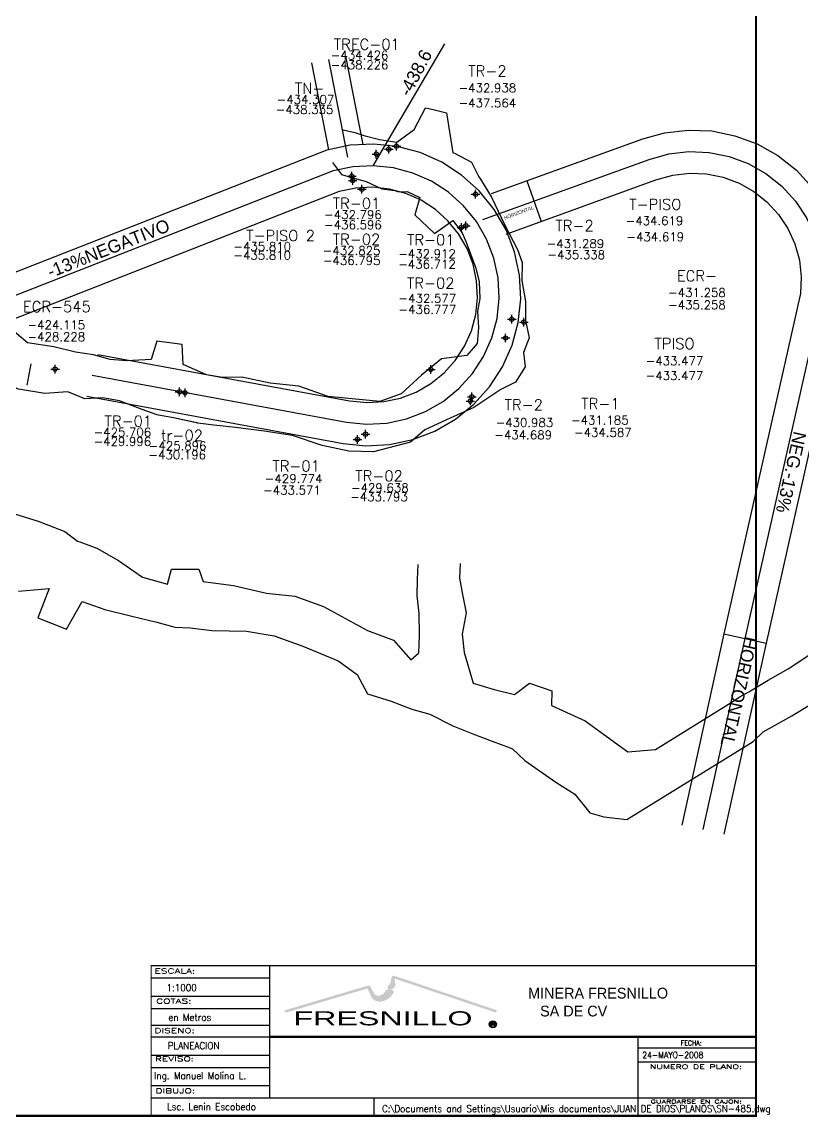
# Model space of a CAD drawing. Extents: x 3 to 13121, y 0 to 10378.
# Drawn here: x 10415.8 to 10506.3, y 9916.8 to 10043.9 of the extents above; entities that cross this region are included whole.
import ezdxf
from ezdxf.enums import TextEntityAlignment as Align

# ---------------------------------------------------------------- set-up
doc = ezdxf.new("R2010")
doc.units = 0
doc.header["$MEASUREMENT"] = 0
doc.header["$PDMODE"] = 34
doc.header["$PDSIZE"] = 0.5
for name, color, linetype in [('abajo', 7, 'Continuous'), ('arriba', 7, 'Continuous'), ('F-485-7495-EW-SCR', 4, 'Continuous'), ('Layer 1', 7, 'Continuous'), ('MARGEN', 7, 'Continuous'), ('MTEXT', 7, 'Continuous'), ('PE', 1, 'Continuous'), ('R-420-8477-SE-FIC', 170, 'Continuous'), ('R-420-8477-SE-PROY', 7, 'Continuous'), ('R-420-8477-SE-SCR', 170, 'Continuous'), ('TXT_M', 7, 'Continuous')]:
    doc.layers.add(name, color=color, linetype=linetype)
doc.styles.add('CBF', font='')
doc.styles.add('ROMAND', font='romand', dxfattribs={"width": 0.7})
doc.styles.add('ROMANS', font='romans.shx', dxfattribs={"width": 1.65})
doc.styles.get('CBF').set_extended_font_data('Institucional')

# ---------------------------------------------------------------- blocks, each defined once
blk = doc.blocks.new('mar1a')
at = {"layer": 'PE', "linetype": 'Continuous', "lineweight": 0}
h = blk.add_hatch(color=1, dxfattribs=at)
edge = h.paths.add_edge_path()
edge.add_spline(control_points=[(0.79474, 0.06051), (0.79474, 0.06051), (0.83055, 0.07442), (0.83055, 0.07442), (0.83055, 0.07442), (0.83122, 0.07468), (0.83171, 0.0745), (0.83193, 0.07363), (0.83193, 0.07363), (0.83241, 0.07245), (0.83289, 0.07126), (0.83337, 0.07007), (0.83337, 0.07007), (0.83466, 0.06766), (0.83719, 0.06857), (0.83848, 0.07158), (0.83848, 0.07158), (0.83876, 0.07222), (0.8394, 0.0725), (0.84005, 0.07248), (0.84005, 0.07248), (0.83932, 0.07259), (0.83886, 0.07315), (0.83961, 0.07439), (0.83961, 0.07439), (0.84116, 0.07609), (0.84044, 0.07792), (0.84126, 0.07975), (0.84126, 0.07975), (0.84126, 0.07975), (0.84126, 0.07975), (0.84126, 0.07975), (0.84126, 0.07975), (0.84142, 0.0801), (0.84185, 0.08027), (0.8422, 0.08011), (0.8422, 0.08011), (0.8422, 0.08011), (0.88654, 0.06061), (0.88654, 0.06061), (0.88654, 0.06061), (0.8869, 0.06045), (0.88707, 0.06003), (0.88691, 0.05968), (0.88691, 0.05968), (0.88691, 0.05968), (0.88691, 0.05968), (0.88691, 0.05968), (0.88691, 0.05968), (0.88675, 0.05933), (0.88633, 0.05916), (0.88597, 0.05932), (0.88597, 0.05932), (0.88597, 0.05932), (0.8426, 0.07841), (0.8426, 0.07841), (0.8426, 0.07841), (0.8426, 0.07841), (0.84239, 0.0785), (0.84239, 0.0785), (0.84239, 0.0785), (0.84198, 0.07681), (0.84348, 0.07544), (0.84227, 0.07349), (0.84227, 0.07349), (0.84204, 0.07287), (0.8411, 0.07246), (0.84032, 0.07247), (0.84032, 0.07247), (0.84142, 0.07232), (0.84245, 0.07139), (0.84176, 0.07007), (0.84176, 0.07007), (0.83923, 0.06435), (0.83323, 0.06374), (0.83204, 0.06857), (0.83204, 0.06857), (0.83157, 0.06986), (0.83102, 0.07154), (0.83055, 0.07286), (0.83055, 0.07286), (0.83055, 0.07286), (0.79527, 0.0592), (0.79527, 0.0592), (0.79527, 0.0592), (0.79491, 0.05906), (0.79449, 0.05924), (0.79434, 0.0596), (0.79434, 0.0596), (0.79434, 0.0596), (0.79434, 0.0596), (0.79434, 0.0596), (0.79434, 0.0596), (0.79419, 0.05995), (0.79437, 0.06037), (0.79474, 0.06051)], knot_values=[0, 0, 0, 0, 0.041667, 0.041667, 0.041667, 0.041667, 0.083333, 0.083333, 0.083333, 0.083333, 0.125, 0.125, 0.125, 0.125, 0.166667, 0.166667, 0.166667, 0.166667, 0.208333, 0.208333, 0.208333, 0.208333, 0.25, 0.25, 0.25, 0.25, 0.291667, 0.291667, 0.291667, 0.291667, 0.333333, 0.333333, 0.333333, 0.333333, 0.375, 0.375, 0.375, 0.375, 0.416667, 0.416667, 0.416667, 0.416667, 0.458333, 0.458333, 0.458333, 0.458333, 0.5, 0.5, 0.5, 0.5, 0.541667, 0.541667, 0.541667, 0.541667, 0.583333, 0.583333, 0.583333, 0.583333, 0.625, 0.625, 0.625, 0.625, 0.666667, 0.666667, 0.666667, 0.666667, 0.708333, 0.708333, 0.708333, 0.708333, 0.75, 0.75, 0.75, 0.75, 0.791667, 0.791667, 0.791667, 0.791667, 0.833333, 0.833333, 0.833333, 0.833333, 0.875, 0.875, 0.875, 0.875, 0.916667, 0.916667, 0.916667, 0.916667, 0.958333, 0.958333, 0.958333, 0.958333, 1, 1, 1, 1], degree=3, periodic=0)
at = {"layer": 'Layer 1'}
for points, knots in [([(0.88518, 0.05417), (0.88616, 0.05417), (0.88696, 0.05337), (0.88696, 0.05239), (0.88696, 0.05239), (0.88696, 0.05141), (0.88616, 0.05062), (0.88518, 0.05062), (0.88518, 0.05062), (0.8842, 0.05062), (0.8834, 0.05141), (0.8834, 0.05239), (0.8834, 0.05239), (0.8834, 0.05337), (0.8842, 0.05417), (0.88518, 0.05417)], [0, 0, 0, 0, 0.25, 0.25, 0.25, 0.25, 0.5, 0.5, 0.5, 0.5, 0.75, 0.75, 0.75, 0.75, 1, 1, 1, 1]), ([(0.88518, 0.05389), (0.88601, 0.05389), (0.88668, 0.05322), (0.88668, 0.05239), (0.88668, 0.05239), (0.88668, 0.05157), (0.88601, 0.0509), (0.88518, 0.0509), (0.88518, 0.0509), (0.88436, 0.0509), (0.88369, 0.05157), (0.88369, 0.05239), (0.88369, 0.05239), (0.88369, 0.05322), (0.88436, 0.05389), (0.88518, 0.05389)], [0, 0, 0, 0, 0.25, 0.25, 0.25, 0.25, 0.5, 0.5, 0.5, 0.5, 0.75, 0.75, 0.75, 0.75, 1, 1, 1, 1]), ([(0.88567, 0.05237), (0.8858, 0.0524), (0.88591, 0.05246), (0.88598, 0.05253), (0.88598, 0.05253), (0.88607, 0.05263), (0.88612, 0.05275), (0.88612, 0.0529), (0.88612, 0.0529), (0.88612, 0.05301), (0.88609, 0.05311), (0.88603, 0.0532), (0.88603, 0.0532), (0.88598, 0.05329), (0.8859, 0.05336), (0.88581, 0.05339), (0.88581, 0.05339), (0.88571, 0.05343), (0.88558, 0.05345), (0.8854, 0.05345), (0.8854, 0.05345), (0.8854, 0.05345), (0.8845, 0.05345), (0.8845, 0.05345), (0.8845, 0.05345), (0.8845, 0.05345), (0.8845, 0.05143), (0.8845, 0.05143), (0.8845, 0.05143), (0.8845, 0.05143), (0.88477, 0.05143), (0.88477, 0.05143), (0.88477, 0.05143), (0.88477, 0.05143), (0.88477, 0.05232), (0.88477, 0.05232), (0.88477, 0.05232), (0.88477, 0.05232), (0.88536, 0.05232), (0.88536, 0.05232), (0.88536, 0.05232), (0.88536, 0.05232), (0.88595, 0.05143), (0.88595, 0.05143), (0.88595, 0.05143), (0.88595, 0.05143), (0.88628, 0.05143), (0.88628, 0.05143), (0.88628, 0.05143), (0.88628, 0.05143), (0.88567, 0.05237), (0.88567, 0.05237)], [0, 0, 0, 0, 0.076923, 0.076923, 0.076923, 0.076923, 0.153846, 0.153846, 0.153846, 0.153846, 0.230769, 0.230769, 0.230769, 0.230769, 0.307692, 0.307692, 0.307692, 0.307692, 0.384615, 0.384615, 0.384615, 0.384615, 0.461538, 0.461538, 0.461538, 0.461538, 0.538462, 0.538462, 0.538462, 0.538462, 0.615385, 0.615385, 0.615385, 0.615385, 0.692308, 0.692308, 0.692308, 0.692308, 0.769231, 0.769231, 0.769231, 0.769231, 0.846154, 0.846154, 0.846154, 0.846154, 0.923077, 0.923077, 0.923077, 0.923077, 1, 1, 1, 1]), ([(0.88477, 0.05256), (0.88477, 0.05256), (0.88534, 0.05256), (0.88534, 0.05256), (0.88534, 0.05256), (0.88547, 0.05256), (0.88556, 0.05257), (0.88563, 0.05259), (0.88563, 0.05259), (0.8857, 0.05262), (0.88575, 0.05266), (0.88579, 0.05272), (0.88579, 0.05272), (0.88582, 0.05277), (0.88584, 0.05283), (0.88584, 0.0529), (0.88584, 0.0529), (0.88584, 0.05299), (0.88581, 0.05307), (0.88574, 0.05313), (0.88574, 0.05313), (0.88567, 0.0532), (0.88556, 0.05323), (0.88541, 0.05323), (0.88541, 0.05323), (0.88541, 0.05323), (0.88477, 0.05323), (0.88477, 0.05323), (0.88477, 0.05323), (0.88477, 0.05323), (0.88477, 0.05256), (0.88477, 0.05256)], [0, 0, 0, 0, 0.125, 0.125, 0.125, 0.125, 0.25, 0.25, 0.25, 0.25, 0.375, 0.375, 0.375, 0.375, 0.5, 0.5, 0.5, 0.5, 0.625, 0.625, 0.625, 0.625, 0.75, 0.75, 0.75, 0.75, 0.875, 0.875, 0.875, 0.875, 1, 1, 1, 1])]:
    blk.add_open_spline(points, degree=3, knots=knots, dxfattribs=at)
at = {"layer": 'MARGEN', "const_width": 0.001}
blk.add_lwpolyline([(0.04934, 0.9722), (1, 0.9722), (1, 0), (0.04934, 0)], close=True, dxfattribs=at)
at = {"layer": 'MARGEN'}
for points in [[(0.7362, 0.07888), (0.78772, 0.07888)], [(0.7362, 0.06851), (0.78772, 0.06851)], [(0.7362, 0.06147), (0.78772, 0.06147)], [(0.7362, 0.05184), (0.78772, 0.05184)], [(0.7362, 0.04518), (0.78772, 0.04518)], [(0.94848, 0.03887), (0.99944, 0.03887)], [(0.7362, 0.03481), (0.78772, 0.03481)], [(0.94848, 0.03097), (0.99944, 0.03097)], [(0.7362, 0.02777), (0.78772, 0.02777)], [(0.7362, 0.0174), (0.78772, 0.0174)], [(0.7362, 0.01037), (0.94848, 0.01037)], [(0.94848, 0.01037), (0.99944, 0.01037)]]:
    blk.add_lwpolyline(points, dxfattribs=at)
at = {"layer": 'TXT_M'}
for points, const_width in [([(1, 0.08591), (0.7362, 0.08591), (0.7362, 0)], 0.0005), ([(1, 0.04518), (0.78772, 0.04518)], 0.001)]:
    blk.add_lwpolyline(points, dxfattribs=dict(at, const_width=const_width))
for points in [[(0.78772, 0.08591), (0.78772, 0.01037)], [(0.94848, 0.04518), (0.94848, 0)], [(0.83334, 0.01037), (0.83334, 0)]]:
    blk.add_lwpolyline(points, dxfattribs=at)
at = {"layer": 'MARGEN', "style": 'ROMAND', "width": 0.7, "flags": 4}
for tag, height, p in [('TITULO', 0.0065, (0.86745, 0.03284)), ('TITULO', 0.0065, (0.86745, 0.02393)), ('TITULO', 0.0065, (0.86745, 0.01497)), ('NUMERO', 0.01115, (0.97431, 0.01271)), ('CAJON', 0.00446, (0.97523, 0.0016))]:
    blk.add_attdef(tag, text='', height=height, dxfattribs=at).set_placement(p, align=Align.CENTER)
at = {"layer": 'MTEXT', "style": 'ROMAND', "width": 0.7, "flags": 4}
for tag, p, height in [('ESCALA', (0.74285, 0.07125), 0.004), ('DISENO', (0.74342, 0.03808), 0.004), ('FECHA', (0.95039, 0.03309), 0.0035), ('REVISO', (0.73747, 0.02104), 0.004), ('ARCHIVO', (0.83686, 0.00225), 0.004)]:
    blk.add_attdef(tag, p, '', height=height, dxfattribs=at)
at = {"layer": 'MTEXT', "style": 'ROMAND', "width": 0.7}
for tag, p in [('COTAS', (0.74365, 0.05435)), ('NOMBRE', (0.74311, 0.0033))]:
    blk.add_attdef(tag, p, '', height=0.004, dxfattribs=at)
at = {"layer": 'TXT_M'}
for s, height, style, width, p in [('ESCALA:', 0.0028, 'ROMANS', 1.2, (0.7377, 0.08144)), ('COTAS:', 0.0028, 'ROMANS', 1.2, (0.73836, 0.06422)), ('FRESNILLO ', 0.00805, 'CBF', 1.305595, (0.79824, 0.05178)), ('DISENO:', 0.0028, 'ROMANS', 1.2, (0.7377, 0.04737)), ('REVISO:', 0.0028, 'ROMANS', 1.2, (0.73785, 0.03123)), ('DIBUJO:', 0.0028, 'ROMANS', 1.2, (0.73807, 0.01293))]:
    blk.add_text(s, height=height, dxfattribs=dict(at, style=style, width=width)).set_placement(p)
for s, height, style, width, p in [('FECHA:', 0.0028, 'ROMAND', 0.7, (0.97175, 0.04026)), ('NUMERO DE PLANO:', 0.0025, 'ROMANS', 1.2, (0.97379, 0.02684)), ('GUARDARSE EN CAJON:', 0.002125, 'ROMANS', 1.2, (0.97391, 0.00714))]:
    blk.add_text(s, height=height, dxfattribs=dict(at, style=style, width=width)).set_placement(p, align=Align.CENTER)
at = {"layer": 'TXT_M', "insert": (0.9006, 0.07327), "char_height": 0.00615, "width": 0.1217129, "attachment_point": 1, "style": 'CBF'}
blk.add_mtext('MINERA FRESNILLO\\P   SA DE CV', dxfattribs=at)
blk = doc.blocks.new('F2')
blk.add_point((0, 0))
at = {"style": 'ROMAND'}
for tag, height, p in [('NOMBRE', 1.25, (0.2, 6.62)), ('CIELO', 1, (0.14, 4.62)), ('PISO', 1, (0.14, 3.25))]:
    blk.add_attdef(tag, text='', height=height, dxfattribs=at).set_placement(p, align=Align.CENTER)
at = {"style": 'ROMANS', "flags": 1}
for tag, p in [('MINA', (-0.07, -3.26)), ('LOCALIZACION', (-0.07, -4.93)), ('ESTRUCTURA', (-0.07, -6.62)), ('NIVEL', (-0.07, -8.29)), ('OBRA', (-0.07, -10.12)), ('FECHA', (-0.07, -11.79)), ('ATRAS', (-0.07, -13.48)), ('TOPOGRAFO', (2.67, -15.3))]:
    blk.add_attdef(tag, text='', height=1.25, dxfattribs=at).set_placement(p, align=Align.CENTER)

msp = doc.modelspace()

# ---------------------------------------------------------------- linework, layer by layer
at = {"color": 1, "linetype": 'Continuous'}
for points, elevation in [([(10456.57824, 10027.16821), (10464.90292, 10041.31223)], -399.5838), ([(10469.30815, 10020.91403), (10488.61, 10027.9), (10490.88, 10028.53), (10493.21, 10028.8), (10495.57, 10028.71), (10497.87, 10028.24), (10500.08, 10027.42), (10502.13, 10026.27), (10503.98, 10024.8), (10505.57, 10023.07), (10506.87, 10021.11), (10507.85, 10018.97), (10508.49, 10016.71), (10508.76, 10014.37), (10508.66, 10012.02), (10507.14046, 10005.27046), (10499.72, 9972.31), (10494.84, 9950.131)], -433.5718)]:
    msp.add_lwpolyline(points, dxfattribs=dict(at, elevation=elevation))
at = {"color": 3, "linetype": 'Continuous'}
for points in [[(10451.44701, 10029.01179), (10449.47561, 10039.12059)], [(10455.4054, 10029.61158), (10453.40165, 10039.88624)], [(10470.29069, 10023.92835), (10487.8492, 10030.28335), (10490.39894, 10030.99098), (10493.11318, 10031.30551), (10495.8699, 10031.20038), (10498.55916, 10030.65084), (10501.13278, 10029.69592), (10503.52815, 10028.35217), (10505.68836, 10026.63568), (10507.54427, 10024.61636), (10509.06153, 10022.32879), (10510.20303, 10019.83613), (10510.95039, 10017.19702), (10511.26612, 10014.4607), (10511.14821, 10011.68968), (10509.57942, 10004.72138), (10502.16029, 9971.76684), (10497.2816, 9949.59378)], [(10471.99232, 10019.22681), (10489.3708, 10025.51665), (10491.36106, 10026.06902), (10493.30682, 10026.29449), (10495.2701, 10026.21962), (10497.18084, 10025.82916), (10499.02722, 10025.14408), (10500.73185, 10024.18783), (10502.27164, 10022.96432), (10503.59573, 10021.52364), (10504.67847, 10019.89121), (10505.49697, 10018.10387), (10506.02961, 10016.22298), (10506.25388, 10014.2793), (10506.17179, 10012.35032), (10504.70151, 10005.81955), (10497.27971, 9972.85316), (10492.3984, 9950.66822)]]:
    msp.add_lwpolyline(points, dxfattribs=at)
at = {"color": 1, "linetype": 'Continuous'}
msp.add_lwpolyline([(10453.65314, 10028.14802), (10451.43863, 10039.50342)], dxfattribs=at)
at = {"color": 3, "linetype": 'Continuous'}
for points, elevation in [([(10476.11103, 10020.65866), (10474.44942, 10025.37454)], -433.5718), ([(10497.27971, 9972.85316), (10502.16029, 9971.76684)], -448.6838)]:
    msp.add_lwpolyline(points, dxfattribs=dict(at, elevation=elevation))
at = {"color": 5, "linetype": 'Continuous', "elevation": -428.06744}
msp.add_lwpolyline([(10416.86401, 10004.16018), (10416.41174, 10001.70143)], dxfattribs=at)
at = {"layer": 'abajo', "color": 5, "linetype": 'Continuous'}
msp.add_polyline3d([(10440.5963, 9996.77539, -431.29842), (10438.09354, 9997.07178, -430.85809), (10436.22734, 9997.30914, -430.47356), (10436.13006, 9997.32681, -430.45858), (10433.42408, 9997.92, -430.13928), (10431.67304, 9998.23809, -429.66973), (10431.3812, 9998.29111, -429.6248), (10429.78105, 9998.88669, -429.37023)], dxfattribs=at)
at = {"layer": 'arriba', "color": 5, "linetype": 'Continuous'}
msp.add_polyline3d([(10440.5963, 9996.77539, -426.29842), (10438.09354, 9997.07178, -426.15809), (10436.22734, 9997.30914, -426.07356), (10436.22734, 9997.30914, -426.07356), (10433.42408, 9997.92, -425.53928), (10431.67304, 9998.23809, -425.36973), (10431.3812, 9998.29111, -425.3248), (10429.78105, 9998.88669, -425.17023)], dxfattribs=at)
at = {"layer": 'F-485-7495-EW-SCR', "color": 4, "linetype": 'Continuous'}
for points, elevation in [([(10489.32515, 9959.41463), (10497.79752, 9964.67686)], -419.61928), ([(10489.32515, 9959.41463), (10497.79752, 9964.67686)], -424.11928), ([(10486.00624, 9951.30752), (10500.67314, 9960.34433)], -424.11928), ([(10486.00635, 9951.30749), (10500.67314, 9960.34433)], -419.61928)]:
    msp.add_lwpolyline(points, dxfattribs=dict(at, elevation=elevation))
for points in [[(10411.51445, 9985.2507, -419.8401), (10414.95129, 9986.78629, -419.84741), (10417.71855, 9985.91322, -420.05472), (10420.81762, 9984.74033, -420.26304), (10422.26802, 9983.61058, -420.16733), (10422.55706, 9983.53023, -420.16808), (10424.52676, 9982.77508, -420.57338), (10427.03696, 9981.35072, -420.88044), (10429.82542, 9979.43383, -420.9885), (10432.7158, 9978.63032, -420.89607), (10433.17703, 9980.35297, -420.30086), (10436.35159, 9980.33987, -420.30161), (10436.84827, 9978.93461, -420.6059), (10436.84827, 9978.93461, -420.6059)], [(10411.51445, 9985.2507, -424.9401), (10414.95129, 9986.78629, -424.84741), (10417.71855, 9985.91322, -424.85472), (10420.81762, 9984.74033, -424.96304), (10422.26802, 9983.61058, -424.96733), (10422.55706, 9983.53023, -424.96808), (10424.52676, 9982.77508, -424.97338), (10427.03696, 9981.35072, -425.08044), (10429.82542, 9979.43383, -425.1885), (10432.7158, 9978.63032, -425.19607), (10433.17671, 9980.353, -425.00086), (10436.35233, 9980.34026, -425.00161), (10436.84827, 9978.93461, -425.0059), (10436.84827, 9978.93461, -425.0059)], [(10461.76374, 9980.9114, -422.94393), (10461.69273, 9979.20994, -422.74678), (10461.62513, 9977.30852, -422.94997), (10461.8609, 9975.21223, -423.15349), (10461.90351, 9972.7126, -423.35768), (10461.83932, 9970.6112, -423.2612)], [(10461.76374, 9980.9114, -426.84393), (10461.69273, 9979.20994, -426.84678), (10461.62513, 9977.30852, -427.54997), (10461.8609, 9975.21223, -427.55349), (10461.90351, 9972.7126, -427.65768), (10461.83932, 9970.6112, -427.6612)], [(10466.66303, 9980.99492, -422.94393), (10466.59202, 9979.29346, -422.74678), (10466.92436, 9977.39886, -422.94997), (10467.3601, 9975.30598, -423.15349), (10466.90278, 9972.79783, -423.35768), (10467.13855, 9970.70154, -423.2612), (10468.18865, 9967.11798, -420.1928)], [(10466.66303, 9980.99492, -426.84393), (10466.59202, 9979.29346, -426.84678), (10466.92436, 9977.39886, -427.54997), (10467.3601, 9975.30598, -427.55349), (10466.90278, 9972.79783, -427.65768), (10467.13855, 9970.70154, -427.6612), (10468.18865, 9967.11798, -424.4928)], [(10415.43443, 9977.79789, -421.07086), (10418.96955, 9978.09242, -420.26304), (10417.67402, 9974.6999, -420.16733), (10421.00882, 9973.39804, -420.16808), (10422.8126, 9976.60891, -420.57338), (10425.45673, 9975.66628, -420.88044), (10428.56659, 9974.90555, -420.9885), (10431.48376, 9974.19839, -420.89607), (10433.31433, 9973.6895, -420.30086), (10433.60337, 9973.60915, -420.30161), (10435.34839, 9973.53921, -420.6059), (10437.86418, 9973.25501, -421.0122)], [(10415.43443, 9977.79789, -425.17086), (10418.96955, 9978.09242, -424.96304), (10417.67402, 9974.6999, -424.96733), (10421.00882, 9973.39804, -424.96808), (10422.8126, 9976.60891, -424.97338), (10425.45673, 9975.66628, -425.08044), (10428.56659, 9974.90555, -425.1885), (10431.48376, 9974.19839, -425.19607), (10433.31433, 9973.6895, -425.00086), (10433.60337, 9973.60915, -425.00161), (10435.34839, 9973.53921, -425.0059), (10437.86418, 9973.25501, -425.2122)], [(10436.84827, 9978.93461, -420.6059), (10436.84827, 9978.93461, -420.6059), (10440.35758, 9978.45534, -423.02736), (10444.18829, 9977.58056, -423.04688), (10447.49139, 9977.20739, -422.86282), (10450.82456, 9976.02856, -423.1808), (10455.92446, 9973.22549, -420.6589), (10455.92446, 9973.22549, -420.6589)], [(10436.84827, 9978.93461, -425.0059), (10436.84827, 9978.93461, -425.0059), (10440.35758, 9978.45534, -427.32736), (10444.18829, 9977.58056, -427.34688), (10447.49139, 9977.20739, -427.36282), (10450.82456, 9976.02856, -427.2808), (10455.92446, 9973.22549, -424.0589), (10455.92446, 9973.22549, -424.0589)], [(10437.86418, 9973.25501, -421.0122), (10437.86418, 9973.25501, -421.0122), (10437.86418, 9973.25501, -421.0122), (10441.87125, 9973.14984, -423.04688), (10445.08167, 9972.59944, -422.86282), (10448.41484, 9971.4206, -423.1808), (10452.49919, 9969.73609, -423.30341), (10454.70639, 9968.13045, -422.91729)], [(10437.86418, 9973.25501, -425.2122), (10437.86418, 9973.25501, -425.2122), (10437.86418, 9973.25501, -425.2122), (10441.87125, 9973.14984, -427.34688), (10445.08167, 9972.59944, -427.36282), (10448.41484, 9971.4206, -427.2808), (10452.49919, 9969.73609, -427.30341), (10454.70639, 9968.13045, -427.31729)], [(10455.92446, 9973.22549, -420.6589), (10458.92107, 9972.12016, -420.48998), (10460.94413, 9969.81824, -420.51754), (10461.83932, 9970.6112, -423.2612)], [(10455.92446, 9973.22549, -424.0589), (10458.92107, 9972.12016, -424.48998), (10460.94413, 9969.81824, -424.41754), (10461.83932, 9970.6112, -427.6612)], [(10497.79752, 9964.67686, -419.61928), (10499.12558, 9965.55833, -420.40487), (10500.17693, 9966.13611, -420.30896), (10502.39033, 9967.48518, -420.8345), (10504.74203, 9968.80603, -421.06871), (10507.48116, 9970.62406, -420.45497), (10509.58385, 9971.77963, -420.26316), (10511.99096, 9973.3773, -420.71472)], [(10497.79752, 9964.67686, -424.11928), (10499.12558, 9965.55833, -425.50487), (10500.17693, 9966.13611, -424.50896), (10502.39033, 9967.48518, -424.0345), (10504.74203, 9968.80603, -424.26871), (10507.48116, 9970.62406, -424.65497), (10509.58385, 9971.77963, -424.56316), (10511.99096, 9973.3773, -424.91472)], [(10454.70639, 9968.13045, -422.91729), (10455.93569, 9965.89942, -420.48998), (10458.65102, 9965.03999, -420.51754), (10461.08149, 9964.09543, -420.04296), (10463.14773, 9963.54751, -420.46348), (10465.809, 9962.15942, -420.1928), (10468.14931, 9961.25813, -420.61724), (10470.39948, 9960.4001, -420.74069), (10472.46934, 9959.6286, -420.56219), (10472.73979, 9959.4988, -420.56513), (10474.19307, 9958.13585, -419.5837), (10477.76671, 9955.6444, -419.22572), (10479.98084, 9954.24906, -419.45113), (10481.71543, 9952.08559, -419.07557)], [(10454.70639, 9968.13045, -427.31729), (10455.93569, 9965.89942, -424.48998), (10458.65102, 9965.03999, -424.41754), (10461.08149, 9964.09543, -424.54296), (10463.14773, 9963.54751, -424.46348), (10465.809, 9962.15942, -424.4928), (10468.14931, 9961.25813, -424.51724), (10470.39948, 9960.4001, -424.64069), (10472.46934, 9959.6286, -424.56219), (10472.73979, 9959.4988, -424.56513), (10474.19307, 9958.13585, -424.4837), (10477.76671, 9955.6444, -424.52572), (10479.98084, 9954.24906, -424.65113), (10481.71543, 9952.08559, -424.47557)], [(10500.67314, 9960.34433, -419.61928), (10501.8353, 9961.47575, -420.40487), (10502.88665, 9962.05354, -420.30896), (10505.15535, 9963.31929, -420.8345), (10507.45175, 9964.72345, -421.06871), (10510.24618, 9966.45817, -420.45497), (10512.40417, 9967.53042, -420.26316), (10515.03248, 9968.79481, -420.71472)], [(10500.67314, 9960.34433, -424.11928), (10501.8353, 9961.47575, -425.50487), (10502.88665, 9962.05354, -424.50896), (10505.15535, 9963.31929, -424.0345), (10507.45175, 9964.72345, -424.26871), (10510.24618, 9966.45817, -424.65497), (10512.40417, 9967.53042, -424.56316), (10515.03248, 9968.79481, -424.91472)], [(10468.18865, 9967.11798, -420.1928), (10470.61549, 9966.397, -420.61724), (10472.99545, 9965.80943, -420.74069), (10474.7005, 9967.14041, -420.56219), (10477.31994, 9966.22953, -420.56513), (10477.26497, 9964.53689, -419.5837), (10481.18474, 9962.76669, -419.22572), (10483.31235, 9961.19104, -419.45113), (10486.10962, 9959.17569, -419.93363)], [(10468.18865, 9967.11798, -424.4928), (10470.61549, 9966.397, -424.51724), (10472.99545, 9965.80943, -424.64069), (10474.7005, 9967.14041, -424.56219), (10477.31994, 9966.22953, -424.56513), (10477.26497, 9964.53689, -424.4837), (10481.18474, 9962.76669, -424.52572), (10483.31235, 9961.19104, -424.65113), (10486.10962, 9959.17569, -424.33363)], [(10486.10962, 9959.17569, -419.93363), (10489.32515, 9959.41463, -419.81473)], [(10486.10962, 9959.17569, -424.33363), (10489.32515, 9959.41463, -424.07673)], [(10481.71543, 9952.08559, -419.07557), (10483.33241, 9951.62243, -419.93363), (10486.00635, 9951.30749, -419.61928)], [(10481.71543, 9952.08559, -424.47557), (10483.34781, 9951.62243, -424.33363), (10486.00624, 9951.30752, -424.11928)]]:
    msp.add_polyline3d(points, dxfattribs=at)
at = {"layer": 'R-420-8477-SE-PROY', "color": 3, "linetype": 'Continuous'}
for points in [[(10423.3671, 10000.42207), (10453.11141, 9994.95091), (10455.74355, 9994.67532), (10458.48659, 9994.82006), (10461.17127, 9995.39201), (10463.73772, 9996.37776), (10466.11767, 9997.7509), (10468.25569, 9999.48001), (10470.09074, 10001.52545), (10471.58241, 10003.83288), (10472.70142, 10006.33899), (10473.41471, 10008.99337), (10473.69478, 10011.72405), (10473.5549, 10014.46336), (10472.98192, 10017.16452), (10471.99066, 10019.7185), (10470.62553, 10022.09871), (10468.88336, 10024.23842), (10466.84317, 10026.06876), (10464.54623, 10027.56119), (10462.03621, 10028.68195), (10459.37171, 10029.39482), (10456.64241, 10029.67475), (10453.90198, 10029.53481), (10451.20676, 10028.96061), (10397.01699, 10007.71828)], [(10424.6197, 10005.27554), (10453.82508, 9999.90352), (10455.87294, 9999.6891), (10457.8299, 9999.79237), (10459.74522, 10000.20041), (10461.57877, 10000.90466), (10463.27882, 10001.88553), (10464.8008, 10003.11642), (10466.10575, 10004.57098), (10467.17408, 10006.22355), (10467.97507, 10008.01744), (10468.48178, 10009.90306), (10468.68171, 10011.85238), (10468.58159, 10013.81306), (10468.17456, 10015.7319), (10467.46583, 10017.55793), (10466.49095, 10019.25771), (10465.25312, 10020.778), (10463.79331, 10022.08766), (10462.15026, 10023.15523), (10460.36028, 10023.95448), (10458.46477, 10024.46161), (10456.51408, 10024.66168), (10454.5545, 10024.56162), (10452.64973, 10024.15581), (10398.58301, 10002.96172)]]:
    msp.add_lwpolyline(points, dxfattribs=at)
at = {"layer": 'R-420-8477-SE-PROY', "color": 1, "linetype": 'Continuous', "elevation": -428.06744}
msp.add_lwpolyline([(10423.9934, 10002.8488), (10453.46824, 9997.42721), (10455.80824, 9997.18221), (10458.15824, 9997.30621), (10460.45824, 9997.79621), (10462.65824, 9998.64121), (10464.69824, 9999.81821), (10466.52824, 10001.29821), (10468.09824, 10003.04821), (10469.37824, 10005.02821), (10470.33824, 10007.17821), (10470.94824, 10009.44821), (10471.18824, 10011.78821), (10471.06824, 10014.13821), (10470.57824, 10016.44821), (10469.72824, 10018.63821), (10468.55824, 10020.67821), (10467.06824, 10022.50821), (10465.31824, 10024.07821), (10463.34824, 10025.35821), (10461.19824, 10026.31821), (10458.91824, 10026.92821), (10456.57824, 10027.16821), (10454.22824, 10027.04821), (10451.92824, 10026.55821), (10397.8, 10005.34)], dxfattribs=at)
at = {"layer": 'R-420-8477-SE-SCR', "color": 5, "linetype": 'Continuous'}
for points in [[(10453.0854, 10031.34845, -434.9023), (10454.44386, 10031.02258, -434.86667), (10455.48747, 10030.69164, -434.46011), (10457.3203, 10030.21535, -434.27604), (10459.30846, 10029.89961, -434.08228), (10461.33611, 10031.35477, -434.23696), (10462.65685, 10033.87336, -434.18853), (10463.54094, 10033.69792, -434.10133), (10465.08915, 10033.31187, -433.84633), (10465.81194, 10028.67656, -432.94288), (10466.00169, 10028.61639, -432.92351), (10467.968, 10027.57322, -432.81038), (10468.83242, 10025.86083, -432.8161)], [(10453.0854, 10031.34845, -438.6023), (10454.44386, 10031.02258, -438.46667), (10455.48747, 10030.69164, -438.46011), (10457.3203, 10030.21535, -438.27604), (10459.30846, 10029.89961, -437.98228), (10461.33611, 10031.35477, -437.83696), (10462.65685, 10033.87336, -437.88853), (10463.54094, 10033.69792, -437.70133), (10465.08915, 10033.31187, -437.54633), (10465.81194, 10028.67656, -437.44288), (10466.00169, 10028.61639, -437.42351), (10467.968, 10027.57322, -437.31038), (10468.83242, 10025.86083, -437.02942)], [(10451.87631, 10027.53557, -434.9023), (10452.90226, 10026.16115, -434.86667), (10453.94588, 10025.83022, -434.46011), (10455.7787, 10025.35392, -434.27604), (10457.5855, 10024.46625, -434.08228), (10459.09928, 10024.30093, -434.23696), (10459.57365, 10024.15051, -434.18853), (10460.5182, 10024.16571, -434.10133), (10461.97572, 10023.4937, -433.84633), (10461.41534, 10021.46971, -432.94288), (10463.69353, 10019.28422, -432.92351), (10465.82186, 10020.80535, -432.81038), (10466.92074, 10019.36359, -432.40845)], [(10451.87631, 10027.53557, -438.6023), (10452.90226, 10026.16115, -438.46667), (10453.94588, 10025.83022, -438.46011), (10455.7787, 10025.35392, -438.27604), (10457.5855, 10024.46625, -437.98228), (10459.09928, 10024.30093, -437.83696), (10459.57365, 10024.15051, -437.88853), (10460.5182, 10024.16571, -437.70133), (10461.97572, 10023.4937, -437.54633), (10461.41537, 10021.46971, -437.44288), (10463.69349, 10019.28418, -437.42351), (10465.82186, 10020.80535, -437.31038), (10466.92074, 10019.36359, -436.54093)], [(10468.83242, 10025.86083, -437.02942), (10469.04065, 10025.58937, -436.9757), (10470.28946, 10023.5204, -436.77647), (10471.84289, 10020.27468, -436.42762), (10473.32524, 10017.43476, -436.1953), (10473.88368, 10015.93351, -435.82915), (10473.83303, 10013.83321, -435.65059), (10474.25955, 10011.39841, -435.45135)], [(10468.83242, 10025.86083, -432.8161), (10469.04065, 10025.58937, -432.7757), (10470.28946, 10023.5204, -432.57647), (10471.84289, 10020.27468, -432.32762), (10473.32524, 10017.43476, -431.7953), (10473.88368, 10015.93351, -431.92915), (10473.83303, 10013.83321, -431.45059), (10474.25955, 10011.39841, -430.85135)], [(10466.92074, 10019.36359, -432.40845), (10467.36595, 10018.28294, -432.32762), (10468.48284, 10015.28043, -431.7953), (10468.85855, 10013.69788, -431.92915), (10468.9558, 10011.76585, -431.45059), (10468.66676, 10010.29799, -431.26565)], [(10466.92074, 10019.36359, -436.54093), (10467.36595, 10018.28294, -436.42762), (10468.48284, 10015.28043, -436.1953), (10468.85855, 10013.69788, -435.82915), (10468.95586, 10011.76571, -435.57625), (10468.95586, 10011.76571, -435.57625)], [(10468.87167, 10013.43727, -435.79067), (10468.87177, 10013.40858, -435.79423)], [(10468.95586, 10011.76571, -435.57625), (10468.66676, 10010.29799, -435.56565), (10468.79114, 10008.34226, -435.52555), (10468.64045, 10006.54235, -435.29283), (10467.44904, 10005.15072, -435.17485)], [(10474.25955, 10011.39841, -435.45135), (10474.2593, 10009.19642, -435.56565), (10474.67803, 10007.18271, -435.52555), (10474.03676, 10005.47942, -435.29283), (10474.21896, 10003.81723, -435.17485)], [(10474.25955, 10011.39841, -430.85135), (10474.2593, 10009.19642, -431.26565), (10474.67803, 10007.18271, -431.02555), (10474.03676, 10005.47942, -430.89283), (10474.21896, 10003.81723, -430.77485)], [(10430.83556, 10004.69169, -425.17023), (10427.98971, 10004.53211, -424.9066), (10426.04625, 10004.66533, -424.73597), (10424.12811, 10005.24122, -424.36534), (10422.05503, 10005.54158, -424.38617), (10419.53098, 10006.13316, -424.06435), (10416.47978, 10006.6233, -423.59987), (10413.77143, 10008.88048, -423.0354), (10411.69834, 10009.18084, -422.75623), (10409.68497, 10009.26589, -421.4856), (10407.23969, 10009.74033, -421.27231), (10405.28346, 10010.11988, -421.10168)], [(10430.83556, 10004.69169, -429.37023), (10427.97624, 10004.53211, -428.8066), (10426.04625, 10004.66533, -428.63597), (10424.12811, 10005.24122, -428.46534), (10422.05503, 10005.54158, -428.48617), (10419.53098, 10006.13316, -428.16435), (10416.47978, 10006.6233, -427.89987), (10413.77143, 10008.88048, -427.6354), (10411.69834, 10009.18084, -427.25623), (10409.68497, 10009.26589, -426.9856), (10407.23969, 10009.74033, -426.77231), (10405.28346, 10010.11988, -426.60168)], [(10468.66676, 10010.29799, -431.26565), (10468.79114, 10008.34226, -431.02555), (10468.64045, 10006.54235, -430.89283), (10467.44904, 10005.15072, -430.77485)], [(10441.32535, 10002.63018, -426.29842), (10439.09443, 10002.5816, -426.15809), (10437.2461, 10002.91736, -426.07356), (10437.2461, 10002.91736, -426.07356), (10434.55008, 10004.11856, -425.53928), (10434.41136, 10006.42101, -425.36973), (10431.47148, 10006.8016, -425.3248), (10430.83556, 10004.69169, -425.17023)], [(10441.32535, 10002.63018, -431.29842), (10439.09443, 10002.5816, -430.85809), (10437.2461, 10002.91736, -430.47356), (10437.14882, 10002.93503, -430.45858), (10434.55008, 10004.11856, -430.13928), (10434.41127, 10006.42098, -429.66973), (10431.47151, 10006.80153, -429.6248), (10430.83556, 10004.69169, -429.37023)], [(10467.44904, 10005.15072, -430.77485), (10464.49028, 10004.76426, -430.84508), (10462.17729, 10002.86689, -430.37086), (10459.80972, 10000.69311, -429.87169), (10457.35924, 9999.82744, -429.51783)], [(10467.44904, 10005.15072, -435.17485), (10464.49028, 10004.76426, -434.44508), (10462.17729, 10002.86689, -434.27086), (10459.80972, 10000.69311, -433.87169), (10457.35924, 9999.82744, -433.61783)], [(10429.78105, 9998.88669, -425.17023), (10427.14536, 9999.86816, -424.9066), (10425.18913, 10000.24771, -424.73597), (10423.13767, 10000.13641, -424.36534), (10421.15982, 10000.92762, -424.38617), (10418.48339, 10000.73385, -424.06435), (10415.43219, 10001.22399, -423.59987), (10412.51432, 10002.40131, -423.0354), (10410.51743, 10003.09435, -422.75623), (10408.58025, 10003.57207, -421.4856), (10406.13496, 10004.04651, -421.27231), (10404.17873, 10004.42606, -421.10168)], [(10429.78105, 9998.88669, -429.37023), (10427.14536, 9999.86816, -428.8066), (10425.18913, 10000.24771, -428.63597), (10423.13767, 10000.13641, -428.46534), (10421.15982, 10000.92762, -428.48617), (10418.48339, 10000.73385, -428.16435), (10415.43219, 10001.22399, -427.89987), (10412.51432, 10002.40131, -427.6354), (10410.51743, 10003.09435, -427.25623), (10408.58025, 10003.57207, -426.9856), (10406.13496, 10004.04651, -426.77231), (10404.17873, 10004.42606, -426.60168)], [(10474.21896, 10003.81723, -430.77485), (10474.21896, 10003.81723, -430.77485), (10473.07493, 10002.06458, -431.5561), (10471.39417, 10001.18772, -431.61909), (10468.25405, 9999.10087, -430.84508), (10465.49826, 9997.86978, -430.37086), (10462.5772, 9996.52885, -429.87169), (10460.92529, 9995.07082, -429.99726)], [(10474.21896, 10003.81723, -435.17485), (10474.21896, 10003.81723, -435.17485), (10473.07493, 10002.06458, -435.0561), (10471.39417, 10001.18772, -434.81909), (10468.25405, 9999.10087, -434.44508), (10465.49826, 9997.86978, -434.27086), (10462.5772, 9996.52885, -433.87169), (10460.92529, 9995.07082, -433.59726)], [(10457.35924, 9999.82744, -429.51783), (10457.35924, 9999.82744, -429.51783), (10454.51143, 10000.08128, -429.2223), (10451.3703, 10000.37164, -428.4755), (10447.94928, 10001.60381, -427.16036), (10444.6126, 10001.91853, -426.77939), (10441.32535, 10002.63018, -426.29842)], [(10457.35924, 9999.82744, -433.61783), (10457.35924, 9999.82744, -433.61783), (10454.51143, 10000.08128, -433.6223), (10451.3703, 10000.37164, -433.0755), (10447.94928, 10001.60381, -432.66036), (10444.6126, 10001.91853, -431.87939), (10441.32535, 10002.63018, -431.29842)], [(10460.92529, 9995.07082, -429.99726), (10456.63019, 9993.97265, -429.51783), (10453.75767, 9994.02803, -429.2223), (10450.66597, 9994.71533, -428.4755), (10447.23259, 9995.84826, -427.16036), (10443.92063, 9996.36144, -426.77939), (10440.5963, 9996.77539, -426.29842)], [(10460.92529, 9995.07082, -433.59726), (10456.63019, 9993.97265, -433.61783), (10453.75767, 9994.02803, -433.6223), (10450.66597, 9994.71533, -433.0755), (10447.23259, 9995.84826, -432.66036), (10443.92063, 9996.36144, -431.87939), (10440.5963, 9996.77539, -431.29842)]]:
    msp.add_polyline3d(points, dxfattribs=at)

# ---------------------------------------------------------------- block references
at = {"color": 5, "linetype": 'Continuous', "xscale": 266, "yscale": 203, "zscale": 266}
msp.add_blockref('mar1a', (10234.9983, 9916.91049), dxfattribs=at).add_auto_attribs({'ARCHIVO': 'C:\\Documents and Settings\\Usuario\\Mis documentos\\JUAN DE DIOS\\PLANOS\\SN-485.dwg', 'ESCALA': '1:1000', 'NOMBRE': 'Lsc. Lenin Escobedo', 'DISENO': 'PLANEACION', 'COTAS': 'en Metros', 'REVISO': 'Ing. Manuel Molina L.', 'FECHA': '24-MAYO-2008'})
at = {"layer": 'R-420-8477-SE-FIC', "color": 5, "linetype": 'Continuous'}
ref = msp.add_blockref('F2', (10458.38941, 10029.07485, -434.63674), dxfattribs=at)
ref.add_attrib('NOMBRE', 'TREC-02', dxfattribs={"layer": '0', "height": 1.25, "style": 'ROMAND'}).set_placement((10455.70744, 10048.73808, -434.63674), align=Align.CENTER)
ref.add_attrib('CIELO', '-434.637', dxfattribs={"layer": '0', "height": 1, "style": 'ROMAND'}).set_placement((10454.93975, 10047.4827, -434.63674), align=Align.CENTER)
ref.add_attrib('PISO', '-438.187', dxfattribs={"layer": '0', "height": 1, "style": 'ROMAND'}).set_placement((10454.93975, 10046.36681, -434.63674), align=Align.CENTER)
ref = msp.add_blockref('F2', (10459.27257, 10029.42062, -434.42638), dxfattribs=at)
ref.add_attrib('NOMBRE', 'TREC-01', dxfattribs={"layer": '0', "height": 1.25, "style": 'ROMAND'}).set_placement((10455.8334, 10040.62675, -434.42638), align=Align.CENTER)
ref.add_attrib('CIELO', '-434.426', dxfattribs={"layer": '0', "height": 1, "style": 'ROMAND'}).set_placement((10455.00411, 10039.49667, -434.42638), align=Align.CENTER)
ref.add_attrib('PISO', '-438.226', dxfattribs={"layer": '0', "height": 1, "style": 'ROMAND'}).set_placement((10455.00411, 10038.3666, -434.42638), align=Align.CENTER)
ref = msp.add_blockref('F2', (10468.45825, 10023.85091, -432.93837), dxfattribs=at)
ref.add_attrib('NOMBRE', 'TR-2', dxfattribs={"layer": '0', "height": 1.25, "style": 'ROMAND'}).set_placement((10469.83176, 10037.53086, -432.93837), align=Align.CENTER)
ref.add_attrib('CIELO', '-432.938', dxfattribs={"layer": '0', "height": 1, "style": 'ROMAND'}).set_placement((10469.83176, 10035.69429, -432.93837), align=Align.CENTER)
ref.add_attrib('PISO', '-437.564', dxfattribs={"layer": '0', "height": 1, "style": 'ROMAND'}).set_placement((10469.83176, 10033.94514, -432.93837), align=Align.CENTER)
ref = msp.add_blockref('F2', (10456.9448, 10028.50929, -434.30727), dxfattribs=at)
ref.add_attrib('NOMBRE', 'TN-', dxfattribs={"layer": '0', "height": 1.25, "style": 'ROMAND'}).set_placement((10449.2029, 10035.51725, -434.30727), align=Align.CENTER)
ref.add_attrib('CIELO', '-434.307', dxfattribs={"layer": '0', "height": 1, "style": 'ROMAND'}).set_placement((10448.72421, 10034.348, -434.30727), align=Align.CENTER)
ref.add_attrib('PISO', '-438.335', dxfattribs={"layer": '0', "height": 1, "style": 'ROMAND'}).set_placement((10448.61784, 10033.17875, -434.30727), align=Align.CENTER)
ref = msp.add_blockref('F2', (10454.10057, 10025.94801, -432.82546), dxfattribs=at)
ref.add_attrib('NOMBRE', 'TR-02', dxfattribs={"layer": '0', "height": 1.25, "style": 'ROMAND'}).set_placement((10454.64616, 10018.0005, -432.82546), align=Align.CENTER)
ref.add_attrib('CIELO', '-432.825', dxfattribs={"layer": '0', "height": 1, "style": 'ROMAND'}).set_placement((10454.07925, 10016.816, -432.82546), align=Align.CENTER)
ref.add_attrib('PISO', '-436.795', dxfattribs={"layer": '0', "height": 1, "style": 'ROMAND'}).set_placement((10454.08794, 10015.65745, -432.82546), align=Align.CENTER)
ref = msp.add_blockref('F2', (10454.19962, 10025.43791, -432.79632), dxfattribs=at)
ref.add_attrib('NOMBRE', 'TR-01', dxfattribs={"layer": '0', "height": 1.25, "style": 'ROMAND'}).set_placement((10454.64616, 10022.17201, -432.79632), align=Align.CENTER)
ref.add_attrib('CIELO', '-432.796', dxfattribs={"layer": '0', "height": 1, "style": 'ROMAND'}).set_placement((10454.23386, 10020.98751, -432.79632), align=Align.CENTER)
ref.add_attrib('PISO', '-436.596', dxfattribs={"layer": '0', "height": 1, "style": 'ROMAND'}).set_placement((10454.23386, 10019.80301, -432.79632), align=Align.CENTER)
ref = msp.add_blockref('F2', (10455.27283, 10024.43337, -435.81018), dxfattribs=at)
ref.add_attrib('NOMBRE', 'T-PISO 2', dxfattribs={"layer": '0', "height": 1.25, "style": 'ROMAND'}).set_placement((10445.83684, 10018.43728, -435.81018), align=Align.CENTER)
ref.add_attrib('CIELO', '-435.810', dxfattribs={"layer": '0', "height": 1, "style": 'ROMAND'}).set_placement((10443.70735, 10017.29086, -435.81018), align=Align.CENTER)
ref.add_attrib('PISO', '-435.810', dxfattribs={"layer": '0', "height": 1, "style": 'ROMAND'}).set_placement((10443.70735, 10016.26928, -435.81018), align=Align.CENTER)
ref = msp.add_blockref('F2', (10474.05876, 10009.0251, -434.61864), dxfattribs=at)
ref.add_attrib('NOMBRE', 'T-PISO', dxfattribs={"layer": '0', "height": 1.25, "style": 'ROMAND'}).set_placement((10489.31181, 10022.05238, -434.61864), align=Align.CENTER)
ref.add_attrib('CIELO', '-434.619', dxfattribs={"layer": '0', "height": 1, "style": 'ROMAND'}).set_placement((10489.21322, 10020.28006, -434.61864), align=Align.CENTER)
ref.add_attrib('PISO', '-434.619', dxfattribs={"layer": '0', "height": 1, "style": 'ROMAND'}).set_placement((10489.31181, 10018.40929, -434.61864), align=Align.CENTER)
ref = msp.add_blockref('F2', (10466.8097, 10020.0086, -432.91177), dxfattribs=at)
ref.add_attrib('NOMBRE', 'TR-01', dxfattribs={"layer": '0', "height": 1.25, "style": 'ROMAND'}).set_placement((10463.26769, 10017.94039, -432.91177), align=Align.CENTER)
ref.add_attrib('CIELO', '-432.912', dxfattribs={"layer": '0', "height": 1, "style": 'ROMAND'}).set_placement((10462.8301, 10016.45356, -432.91177), align=Align.CENTER)
ref.add_attrib('PISO', '-436.712', dxfattribs={"layer": '0', "height": 1, "style": 'ROMAND'}).set_placement((10462.8301, 10015.2292, -432.91177), align=Align.CENTER)
ref = msp.add_blockref('F2', (10467.33256, 10020.19735, -432.57664), dxfattribs=at)
ref.add_attrib('NOMBRE', 'TR-02', dxfattribs={"layer": '0', "height": 1.25, "style": 'ROMAND'}).set_placement((10463.2479, 10012.91587, -432.57664), align=Align.CENTER)
ref.add_attrib('CIELO', '-432.577', dxfattribs={"layer": '0', "height": 1, "style": 'ROMAND'}).set_placement((10462.86225, 10011.27802, -432.57664), align=Align.CENTER)
ref.add_attrib('PISO', '-436.777', dxfattribs={"layer": '0', "height": 1, "style": 'ROMAND'}).set_placement((10462.86225, 10009.97737, -432.57664), align=Align.CENTER)
ref = msp.add_blockref('F2', (10472.65312, 10009.35534, -431.2894), dxfattribs=at)
ref.add_attrib('NOMBRE', 'TR-2', dxfattribs={"layer": '0', "height": 1.25, "style": 'ROMAND'}).set_placement((10479.94531, 10019.59083, -431.2894), align=Align.CENTER)
ref.add_attrib('CIELO', '-431.289', dxfattribs={"layer": '0', "height": 1, "style": 'ROMAND'}).set_placement((10480.04396, 10017.6216, -431.2894), align=Align.CENTER)
ref.add_attrib('PISO', '-435.338', dxfattribs={"layer": '0', "height": 1, "style": 'ROMAND'}).set_placement((10480.14254, 10016.34159, -431.2894), align=Align.CENTER)
ref = msp.add_blockref('F2', (10471.94359, 10007.17756, -431.25755), dxfattribs=at)
ref.add_attrib('NOMBRE', 'ECR-', dxfattribs={"layer": '0', "height": 1.25, "style": 'ROMAND'}).set_placement((10494.14393, 10013.75993, -431.25755), align=Align.CENTER)
ref.add_attrib('CIELO', '-431.258', dxfattribs={"layer": '0', "height": 1, "style": 'ROMAND'}).set_placement((10494.14393, 10011.94337, -431.25755), align=Align.CENTER)
ref.add_attrib('PISO', '-435.258', dxfattribs={"layer": '0', "height": 1, "style": 'ROMAND'}).set_placement((10494.14393, 10010.51606, -431.25755), align=Align.CENTER)
msp.add_blockref('F2', (10419.67794, 10003.56779, -424.11494), dxfattribs=at).add_auto_attribs({'NOMBRE': 'ECR-545', 'CIELO': '-424.115', 'PISO': '-428.228'})
ref = msp.add_blockref('F2', (10463.25632, 10003.53176, -433.47686), dxfattribs=at)
ref.add_attrib('NOMBRE', 'TPISO', dxfattribs={"layer": '0', "height": 1.25, "style": 'ROMAND'}).set_placement((10491.54099, 10005.89677, -433.47686), align=Align.CENTER)
ref.add_attrib('CIELO', '-433.477', dxfattribs={"layer": '0', "height": 1, "style": 'ROMAND'}).set_placement((10491.54099, 10004.01052, -433.47686), align=Align.CENTER)
ref.add_attrib('PISO', '-433.477', dxfattribs={"layer": '0', "height": 1, "style": 'ROMAND'}).set_placement((10491.54099, 10002.3039, -433.47686), align=Align.CENTER)
ref = msp.add_blockref('F2', (10434.11318, 10000.94433, -425.70619), dxfattribs=at)
ref.add_attrib('NOMBRE', 'TR-01', dxfattribs={"layer": '0', "height": 1.25, "style": 'ROMAND'}).set_placement((10428.16437, 9996.89726, -425.70619), align=Align.CENTER)
ref.add_attrib('CIELO', '-425.706', dxfattribs={"layer": '0', "height": 1, "style": 'ROMAND'}).set_placement((10427.48052, 9995.74703, -425.70619), align=Align.CENTER)
ref.add_attrib('PISO', '-429.996', dxfattribs={"layer": '0', "height": 1, "style": 'ROMAND'}).set_placement((10427.48052, 9994.66869, -425.70619), align=Align.CENTER)
ref = msp.add_blockref('F2', (10434.74653, 10000.8293, -425.89583), dxfattribs=at)
ref.add_attrib('NOMBRE', 'tr-02', dxfattribs={"layer": '0', "height": 1.25, "style": 'ROMAND'}).set_placement((10434.39154, 9995.25156, -425.89583), align=Align.CENTER)
ref.add_attrib('CIELO', '-425.896', dxfattribs={"layer": '0', "height": 1, "style": 'ROMAND'}).set_placement((10433.89362, 9994.16672, -425.89583), align=Align.CENTER)
ref.add_attrib('PISO', '-430.196', dxfattribs={"layer": '0', "height": 1, "style": 'ROMAND'}).set_placement((10433.84837, 9993.12709, -425.89583), align=Align.CENTER)
ref = msp.add_blockref('F2', (10468.0342, 10000.35984, -430.98266), dxfattribs=at)
ref.add_attrib('NOMBRE', 'TR-2', dxfattribs={"layer": '0', "height": 1.25, "style": 'ROMAND'}).set_placement((10474.05467, 9998.79337, -430.98266), align=Align.CENTER)
ref.add_attrib('CIELO', '-430.983', dxfattribs={"layer": '0', "height": 1, "style": 'ROMAND'}).set_placement((10474.12636, 9996.86089, -430.98266), align=Align.CENTER)
ref.add_attrib('PISO', '-434.689', dxfattribs={"layer": '0', "height": 1, "style": 'ROMAND'}).set_placement((10473.98297, 9995.42941, -430.98266), align=Align.CENTER)
ref = msp.add_blockref('F2', (10467.85322, 9999.86443, -431.18463), dxfattribs=at)
ref.add_attrib('NOMBRE', 'TR-1', dxfattribs={"layer": '0', "height": 1.25, "style": 'ROMAND'}).set_placement((10482.94175, 9998.93653, -431.18463), align=Align.CENTER)
ref.add_attrib('CIELO', '-431.185', dxfattribs={"layer": '0', "height": 1, "style": 'ROMAND'}).set_placement((10482.87005, 9997.14719, -431.18463), align=Align.CENTER)
ref.add_attrib('PISO', '-434.587', dxfattribs={"layer": '0', "height": 1, "style": 'ROMAND'}).set_placement((10483.22845, 9995.71571, -431.18463), align=Align.CENTER)
ref = msp.add_blockref('F2', (10454.74562, 9995.40651, -429.77356), dxfattribs=at)
ref.add_attrib('NOMBRE', 'TR-01', dxfattribs={"layer": '0', "height": 1.25, "style": 'ROMAND'}).set_placement((10447.63971, 9991.7003, -429.77356), align=Align.CENTER)
ref.add_attrib('CIELO', '-429.774', dxfattribs={"layer": '0', "height": 1, "style": 'ROMAND'}).set_placement((10447.35124, 9990.35591, -429.77356), align=Align.CENTER)
ref.add_attrib('PISO', '-433.571', dxfattribs={"layer": '0', "height": 1, "style": 'ROMAND'}).set_placement((10447.15892, 9989.01155, -429.77356), align=Align.CENTER)
ref = msp.add_blockref('F2', (10455.69757, 9996.01945, -429.63819), dxfattribs=at)
ref.add_attrib('NOMBRE', 'TR-02', dxfattribs={"layer": '0', "height": 1.25, "style": 'ROMAND'}).set_placement((10457.25526, 9990.54798, -429.63819), align=Align.CENTER)
ref.add_attrib('CIELO', '-429.638', dxfattribs={"layer": '0', "height": 1, "style": 'ROMAND'}).set_placement((10457.35142, 9989.29963, -429.63819), align=Align.CENTER)
ref.add_attrib('PISO', '-433.793', dxfattribs={"layer": '0', "height": 1, "style": 'ROMAND'}).set_placement((10457.25526, 9988.24335, -429.63819), align=Align.CENTER)

# ---------------------------------------------------------------- texts
at = {"color": 1, "linetype": 'Continuous', "insert": (10459.48143, 10035.79576), "char_height": 1.5, "width": 16.947715, "attachment_point": 1, "rotation": 61.968901}
msp.add_mtext('-438.6', dxfattribs=at)
at = {"linetype": 'Continuous', "attachment_point": 1}
for s, insert, char_height, width, rotation in [('HORIZONTAL', (10471.71327, 10021.27833), 0.407127, 8.1465804, 20.4237132), ('NEG.-13%', (10506.85748, 9996.09849), 1.5, 30.014884, 257.3339639), ('HORIZONTAL', (10501.17602, 9972.31235), 1.5, 30.014884, 257.3339639)]:
    msp.add_mtext(s, dxfattribs=dict(at, insert=insert, char_height=char_height, width=width, rotation=rotation))
at = {"layer": 'R-420-8477-SE-PROY', "color": 5, "linetype": 'Continuous', "insert": (10418.58794, 10015.50164), "char_height": 1.5, "width": 69.4850919, "attachment_point": 1, "rotation": 21.5921133}
msp.add_mtext('-13%NEGATIVO', dxfattribs=at)

doc.saveas('drawing.dxf')
